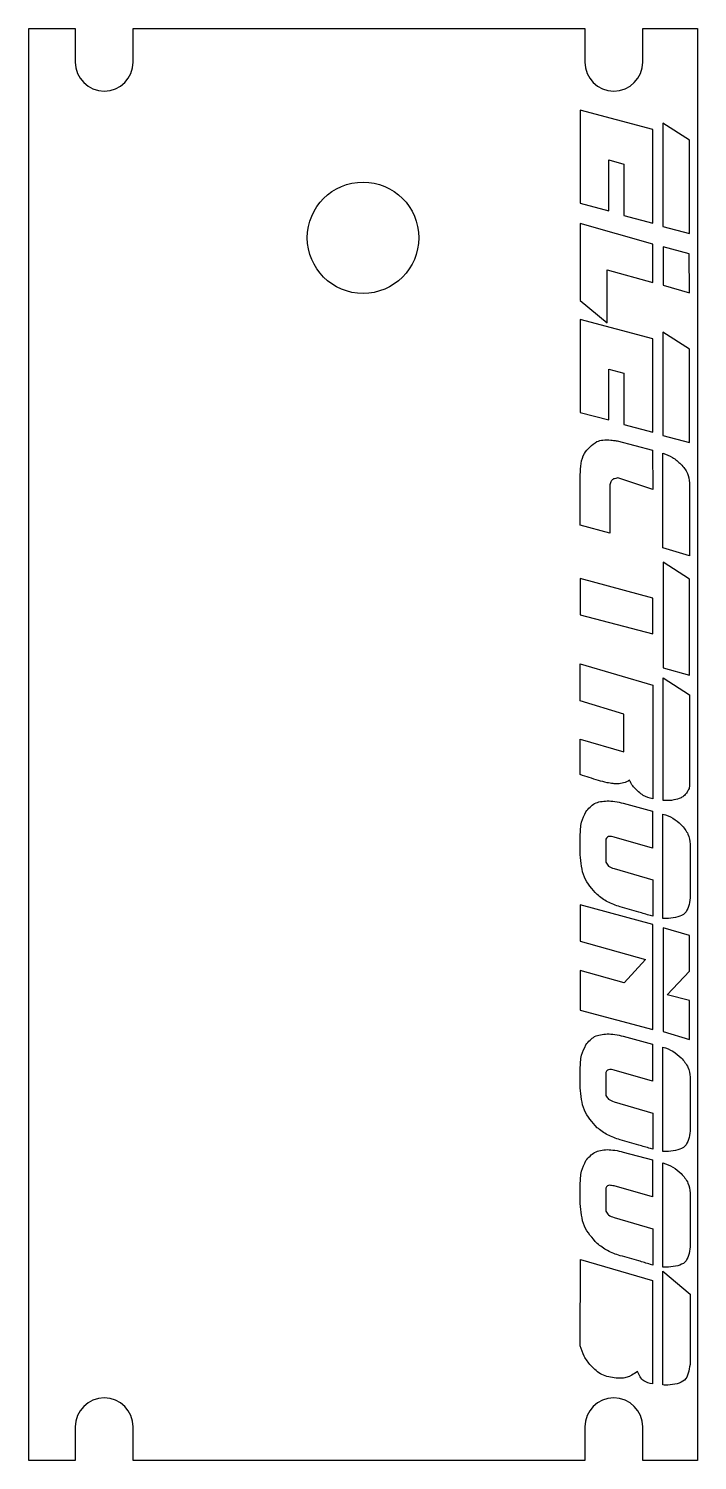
# Model space of a CAD drawing. Header units: millimetres. Extents: x -97 to -37, y 19 to 148.
import ezdxf

# ---------------------------------------------------------------- set-up
doc = ezdxf.new("R2010")
doc.units = ezdxf.units.MM
doc.layers.get('0').update_dxf_attribs({"linetype": 'CONTINUOUS'})

msp = doc.modelspace()

# ---------------------------------------------------------------- linework, layer by layer
for p, q in [((-43.93, 111.01), (-40.77, 110.17)), ((-40.77, 110.17), (-40.75, 106.65)), ((-39.83, 101.39), (-39.83, 109.9)), ((-47.25, 103.45), (-47.25, 107.96)), ((-44.6, 107.06), (-44.6, 102.71)), ((-40.75, 106.65), (-43.88, 107.67)), ((-37.44, 107.23), (-37.44, 100.69)), ((-44.6, 102.71), (-47.25, 103.45)), ((-37.44, 100.69), (-39.83, 101.39)), ((-47.25, 87.67), (-47.25, 90.98)), ((-47.25, 90.98), (-40.75, 89.07)), ((-40.75, 89.07), (-40.75, 78.88)), ((-39.8, 78.71), (-39.8, 89.73)), ((-39.8, 89.73), (-37.44, 88.22)), ((-43.33, 86.46), (-47.25, 87.67)), ((-37.44, 88.22), (-37.44, 80.13)), ((-43.33, 83.1), (-43.33, 86.46)), ((-47.25, 81.05), (-47.25, 84.24)), ((-47.25, 84.24), (-43.33, 83.1)), ((-43.4, 78.48), (-40.77, 77.77)), ((-40.77, 77.77), (-40.77, 74.46)), ((-39.83, 68.14), (-39.83, 77.51)), ((-47.25, 73.86), (-47.25, 75.55)), ((-44.95, 75.24), (-44.95, 73.18)), ((-40.77, 74.46), (-44.22, 75.44)), ((-37.38, 74.81), (-37.38, 69.98)), ((-44.22, 72.61), (-40.75, 71.59)), ((-40.75, 71.59), (-40.74, 68.34)), ((-40.74, 68.34), (-40.96, 68.4)), ((-39.33, 68.14), (-39.83, 68.14)), ((-43.4, 57.57), (-40.77, 56.85)), ((-40.77, 56.85), (-40.77, 53.54)), ((-39.83, 47.23), (-39.83, 56.6)), ((-47.25, 52.94), (-47.25, 54.64)), ((-44.95, 54.32), (-44.95, 52.26)), ((-40.77, 53.54), (-44.22, 54.52)), ((-37.38, 53.9), (-37.38, 49.06)), ((-44.22, 51.69), (-40.75, 50.67)), ((-40.75, 50.67), (-40.74, 47.43)), ((-43.4, 47.17), (-40.77, 46.46)), ((-40.74, 47.43), (-40.96, 47.49)), ((-40.77, 46.46), (-40.77, 43.15)), ((-39.33, 47.23), (-39.83, 47.23)), ((-39.83, 36.84), (-39.83, 46.21)), ((-47.25, 42.55), (-47.25, 44.24)), ((-44.95, 43.93), (-44.95, 41.87)), ((-40.77, 43.15), (-44.22, 44.13)), ((-37.38, 43.5), (-37.38, 38.67)), ((-44.22, 41.3), (-40.75, 40.28)), ((-40.75, 40.28), (-40.74, 37.03)), ((-47.25, 29.77), (-47.24, 37.53)), ((-47.24, 37.53), (-40.77, 35.64)), ((-40.74, 37.03), (-40.96, 37.09)), ((-39.33, 36.84), (-39.83, 36.84)), ((-39.83, 26.27), (-39.83, 36.48)), ((-39.83, 36.48), (-37.4, 34.43)), ((-40.77, 35.64), (-40.77, 26.36)), ((-37.4, 34.43), (-37.4, 28.11)), ((-43.75, 26.87), (-44.04, 26.87))]:
    msp.add_line(p, q)
msp.add_lwpolyline([(-87.36, 19.5), (-87.36, 22.5, 1), (-92.56, 22.5), (-92.56, 19.5), (-96.74, 19.5), (-96.74, 148), (-92.56, 148), (-92.56, 145, 1), (-87.36, 145), (-87.36, 148), (-46.84, 148), (-46.84, 145, 1), (-41.64, 145), (-41.64, 148), (-36.74, 148), (-36.74, 19.5), (-41.64, 19.5), (-41.64, 22.5, 1), (-46.84, 22.5), (-46.84, 19.5)], format="xyb", close=True)
for points in [[(-43.34, 131.23), (-40.75, 130.55), (-40.75, 138.94), (-47.25, 140.67), (-47.25, 132.33), (-44.69, 131.64), (-44.69, 136.22), (-43.34, 135.85)], [(-39.83, 130.25), (-37.44, 129.62), (-37.44, 137.98), (-39.83, 139.52)], [(-47.25, 123.6), (-44.83, 121.61), (-44.83, 126.35), (-40.75, 125.22), (-40.75, 128.67), (-47.25, 130.51)], [(-39.81, 124.99), (-37.44, 124.28), (-37.47, 127.78), (-39.81, 128.43)], [(-43.34, 112.46), (-40.75, 111.78), (-40.75, 120.17), (-47.25, 121.9), (-47.25, 113.56), (-44.69, 112.88), (-44.69, 117.45), (-43.34, 117.08)], [(-39.83, 111.48), (-37.44, 110.86), (-37.44, 119.22), (-39.83, 120.75)], [(-39.8, 90.64), (-37.44, 89.98), (-37.44, 98.6), (-39.8, 100.11)], [(-47.25, 95.39), (-40.75, 93.67), (-40.75, 96.88), (-47.25, 98.64)], [(-47.25, 59.9), (-40.75, 58.16), (-40.75, 67.58), (-47.25, 69.35), (-47.25, 66.1), (-41.41, 64.45), (-43.3, 62.37), (-47.25, 63.47)], [(-39.81, 57.98), (-37.44, 57.27), (-37.44, 60.78), (-39.44, 61.29), (-37.44, 63.4), (-37.44, 66.62), (-39.81, 67.29)]]:
    msp.add_lwpolyline(points, close=True)
msp.add_circle((-66.74, 129.23), 5)
for points, knots in [([(-47.25, 107.96), (-47.22, 108.65), (-47.17, 109.89), (-46.19, 110.62), (-45.76, 110.94)], [0, 0, 0, 0, 0.1955265, 0.3499702, 0.3499702, 0.3499702, 0.3499702]), ([(-45.76, 110.94), (-45.58, 111), (-45.17, 111.12), (-44.74, 111.09), (-44.5, 111.07)], [0, 0, 0, 0, 0.0558449, 0.1278483, 0.1278483, 0.1278483, 0.1278483]), ([(-44.5, 111.07), (-44.42, 111.06), (-44.23, 111.04), (-44.05, 111.02), (-43.93, 111.01)], [0, 0, 0, 0, 0.02208611, 0.05702454, 0.05702454, 0.05702454, 0.05702454]), ([(-39.83, 109.9), (-39.53, 109.79), (-38.93, 109.57), (-38.46, 109.13), (-38.22, 108.91)], [0, 0, 0, 0, 0.0938741, 0.1906378, 0.1906378, 0.1906378, 0.1906378]), ([(-38.22, 108.91), (-37.99, 108.65), (-37.57, 108.16), (-37.48, 107.53), (-37.44, 107.23)], [0, 0, 0, 0, 0.1011958, 0.1887173, 0.1887173, 0.1887173, 0.1887173]), ([(-44.26, 107.59), (-44.34, 107.53), (-44.52, 107.39), (-44.57, 107.18), (-44.6, 107.06)], [0, 0, 0, 0, 0.02886679, 0.0642986, 0.0642986, 0.0642986, 0.0642986]), ([(-43.88, 107.67), (-43.94, 107.66), (-44.07, 107.63), (-44.2, 107.6), (-44.26, 107.59)], [0, 0, 0, 0, 0.01925112, 0.03919626, 0.03919626, 0.03919626, 0.03919626]), ([(-44.84, 80.32), (-45.1, 80.38), (-45.92, 80.6), (-46.71, 80.87), (-47.25, 81.05)], [0, 0, 0, 0, 0.0815715, 0.251984, 0.251984, 0.251984, 0.251984]), ([(-43.91, 80.22), (-44.05, 80.22), (-44.36, 80.24), (-44.66, 80.29), (-44.84, 80.32)], [0, 0, 0, 0, 0.03961737, 0.09321961, 0.09321961, 0.09321961, 0.09321961]), ([(-42.83, 80.54), (-43, 80.45), (-43.34, 80.26), (-43.73, 80.23), (-43.91, 80.22)], [0, 0, 0, 0, 0.0581601, 0.1143265, 0.1143265, 0.1143265, 0.1143265]), ([(-42.39, 79.87), (-42.49, 79.99), (-42.67, 80.19), (-42.78, 80.44), (-42.83, 80.54)], [0, 0, 0, 0, 0.04661835, 0.08048879, 0.08048879, 0.08048879, 0.08048879]), ([(-40.75, 78.88), (-41.05, 78.96), (-41.68, 79.13), (-42.14, 79.61), (-42.39, 79.87)], [0, 0, 0, 0, 0.0897959, 0.1949867, 0.1949867, 0.1949867, 0.1949867]), ([(-37.44, 80.13), (-37.45, 80.02), (-37.47, 79.78), (-37.6, 79.58), (-37.67, 79.47)], [0, 0, 0, 0, 0.03336808, 0.07072732, 0.07072732, 0.07072732, 0.07072732]), ([(-46.74, 77.71), (-46.5, 78), (-46.01, 78.59), (-45.24, 78.66), (-44.85, 78.69)], [0, 0, 0, 0, 0.1071163, 0.2210461, 0.2210461, 0.2210461, 0.2210461]), ([(-44.85, 78.69), (-44.61, 78.68), (-44.12, 78.66), (-43.64, 78.54), (-43.4, 78.48)], [0, 0, 0, 0, 0.0705825, 0.1469233, 0.1469233, 0.1469233, 0.1469233]), ([(-38.21, 78.96), (-38.42, 78.89), (-38.93, 78.71), (-39.48, 78.71), (-39.8, 78.71)], [0, 0, 0, 0, 0.0661192, 0.162306, 0.162306, 0.162306, 0.162306]), ([(-37.67, 79.47), (-37.74, 79.37), (-37.89, 79.17), (-38.1, 79.03), (-38.21, 78.96)], [0, 0, 0, 0, 0.03845911, 0.07447146, 0.07447146, 0.07447146, 0.07447146]), ([(-47.25, 75.55), (-47.24, 75.97), (-47.22, 76.73), (-46.89, 77.41), (-46.74, 77.71)], [0, 0, 0, 0, 0.1229455, 0.2243353, 0.2243353, 0.2243353, 0.2243353]), ([(-39.83, 77.51), (-39.52, 77.4), (-38.91, 77.19), (-38.43, 76.76), (-38.19, 76.55)], [0, 0, 0, 0, 0.0971286, 0.1915609, 0.1915609, 0.1915609, 0.1915609]), ([(-38.19, 76.55), (-37.96, 76.28), (-37.52, 75.78), (-37.42, 75.12), (-37.38, 74.81)], [0, 0, 0, 0, 0.1047493, 0.1952015, 0.1952015, 0.1952015, 0.1952015]), ([(-44.59, 75.5), (-44.68, 75.49), (-44.84, 75.47), (-44.91, 75.31), (-44.95, 75.24)], [0, 0, 0, 0, 0.02397438, 0.04684861, 0.04684861, 0.04684861, 0.04684861]), ([(-44.22, 75.44), (-44.29, 75.45), (-44.41, 75.48), (-44.54, 75.49), (-44.59, 75.5)], [0, 0, 0, 0, 0.02174998, 0.03745462, 0.03745462, 0.03745462, 0.03745462]), ([(-45.74, 70.28), (-46.18, 70.77), (-47.09, 71.79), (-47.19, 73.16), (-47.25, 73.86)], [0, 0, 0, 0, 0.192973, 0.3983591, 0.3983591, 0.3983591, 0.3983591]), ([(-44.95, 73.18), (-44.88, 73.05), (-44.72, 72.77), (-44.4, 72.67), (-44.22, 72.61)], [0, 0, 0, 0, 0.0406234, 0.09531899, 0.09531899, 0.09531899, 0.09531899]), ([(-43.67, 69.18), (-44.06, 69.31), (-44.81, 69.56), (-45.44, 70.04), (-45.74, 70.28)], [0, 0, 0, 0, 0.1223773, 0.2361555, 0.2361555, 0.2361555, 0.2361555]), ([(-37.38, 69.98), (-37.47, 69.44), (-37.65, 68.35), (-38.76, 68.21), (-39.33, 68.14)], [0, 0, 0, 0, 0.1459276, 0.2990482, 0.2990482, 0.2990482, 0.2990482]), ([(-40.96, 68.4), (-41.31, 68.5), (-42.21, 68.77), (-43.11, 69.03), (-43.67, 69.18)], [0, 0, 0, 0, 0.1089844, 0.2812424, 0.2812424, 0.2812424, 0.2812424]), ([(-47.25, 54.64), (-47.24, 55.05), (-47.22, 55.81), (-46.89, 56.49), (-46.74, 56.8)], [0, 0, 0, 0, 0.122945, 0.2243353, 0.2243353, 0.2243353, 0.2243353]), ([(-46.74, 56.8), (-46.5, 57.08), (-46.01, 57.67), (-45.24, 57.74), (-44.85, 57.78)], [0, 0, 0, 0, 0.1071163, 0.2210461, 0.2210461, 0.2210461, 0.2210461]), ([(-44.85, 57.78), (-44.61, 57.77), (-44.12, 57.75), (-43.64, 57.63), (-43.4, 57.57)], [0, 0, 0, 0, 0.0705825, 0.1469234, 0.1469234, 0.1469234, 0.1469234]), ([(-39.83, 56.6), (-39.52, 56.49), (-38.91, 56.27), (-38.43, 55.84), (-38.19, 55.63)], [0, 0, 0, 0, 0.0971286, 0.1915609, 0.1915609, 0.1915609, 0.1915609]), ([(-38.19, 55.63), (-37.96, 55.36), (-37.52, 54.86), (-37.42, 54.2), (-37.38, 53.9)], [0, 0, 0, 0, 0.1047493, 0.1952015, 0.1952015, 0.1952015, 0.1952015]), ([(-44.59, 54.58), (-44.68, 54.57), (-44.84, 54.55), (-44.91, 54.4), (-44.95, 54.32)], [0, 0, 0, 0, 0.02397438, 0.04684821, 0.04684821, 0.04684821, 0.04684821]), ([(-44.22, 54.52), (-44.29, 54.54), (-44.41, 54.57), (-44.54, 54.58), (-44.59, 54.58)], [0, 0, 0, 0, 0.02174998, 0.03745454, 0.03745454, 0.03745454, 0.03745454]), ([(-45.74, 49.36), (-46.18, 49.86), (-47.09, 50.88), (-47.19, 52.24), (-47.25, 52.94)], [0, 0, 0, 0, 0.192973, 0.3983591, 0.3983591, 0.3983591, 0.3983591]), ([(-44.95, 52.26), (-44.88, 52.14), (-44.72, 51.85), (-44.4, 51.75), (-44.22, 51.69)], [0, 0, 0, 0, 0.0406234, 0.09531899, 0.09531899, 0.09531899, 0.09531899]), ([(-43.67, 48.27), (-44.06, 48.4), (-44.81, 48.65), (-45.44, 49.13), (-45.74, 49.36)], [0, 0, 0, 0, 0.1223773, 0.2361561, 0.2361561, 0.2361561, 0.2361561]), ([(-37.38, 49.06), (-37.47, 48.53), (-37.65, 47.43), (-38.76, 47.3), (-39.33, 47.23)], [0, 0, 0, 0, 0.1459271, 0.2990477, 0.2990477, 0.2990477, 0.2990477]), ([(-40.96, 47.49), (-41.31, 47.59), (-42.21, 47.86), (-43.11, 48.11), (-43.67, 48.27)], [0, 0, 0, 0, 0.1089843, 0.2812423, 0.2812423, 0.2812423, 0.2812423]), ([(-47.25, 44.24), (-47.24, 44.66), (-47.22, 45.42), (-46.89, 46.1), (-46.74, 46.4)], [0, 0, 0, 0, 0.122945, 0.2243353, 0.2243353, 0.2243353, 0.2243353]), ([(-46.74, 46.4), (-46.5, 46.69), (-46.01, 47.28), (-45.24, 47.35), (-44.85, 47.39)], [0, 0, 0, 0, 0.1071163, 0.2210461, 0.2210461, 0.2210461, 0.2210461]), ([(-44.85, 47.39), (-44.61, 47.38), (-44.12, 47.35), (-43.64, 47.23), (-43.4, 47.17)], [0, 0, 0, 0, 0.0705825, 0.1469234, 0.1469234, 0.1469234, 0.1469234]), ([(-39.83, 46.21), (-39.52, 46.1), (-38.91, 45.88), (-38.43, 45.45), (-38.19, 45.24)], [0, 0, 0, 0, 0.0971286, 0.1915609, 0.1915609, 0.1915609, 0.1915609]), ([(-38.19, 45.24), (-37.96, 44.97), (-37.52, 44.47), (-37.42, 43.81), (-37.38, 43.5)], [0, 0, 0, 0, 0.1047493, 0.1952015, 0.1952015, 0.1952015, 0.1952015]), ([(-44.59, 44.19), (-44.68, 44.18), (-44.84, 44.16), (-44.91, 44.01), (-44.95, 43.93)], [0, 0, 0, 0, 0.02397438, 0.04684821, 0.04684821, 0.04684821, 0.04684821]), ([(-44.22, 44.13), (-44.29, 44.15), (-44.41, 44.17), (-44.54, 44.18), (-44.59, 44.19)], [0, 0, 0, 0, 0.02174979, 0.03745443, 0.03745443, 0.03745443, 0.03745443]), ([(-45.74, 38.97), (-46.18, 39.46), (-47.09, 40.48), (-47.19, 41.85), (-47.25, 42.55)], [0, 0, 0, 0, 0.192973, 0.3983591, 0.3983591, 0.3983591, 0.3983591]), ([(-44.95, 41.87), (-44.88, 41.75), (-44.72, 41.46), (-44.4, 41.36), (-44.22, 41.3)], [0, 0, 0, 0, 0.0406234, 0.09531899, 0.09531899, 0.09531899, 0.09531899]), ([(-43.67, 37.87), (-44.06, 38), (-44.81, 38.25), (-45.44, 38.74), (-45.74, 38.97)], [0, 0, 0, 0, 0.1223773, 0.2361561, 0.2361561, 0.2361561, 0.2361561]), ([(-37.38, 38.67), (-37.47, 38.13), (-37.65, 37.04), (-38.76, 36.9), (-39.33, 36.84)], [0, 0, 0, 0, 0.1459271, 0.2990477, 0.2990477, 0.2990477, 0.2990477]), ([(-40.96, 37.09), (-41.31, 37.2), (-42.21, 37.46), (-43.11, 37.72), (-43.67, 37.87)], [0, 0, 0, 0, 0.1089843, 0.2812423, 0.2812423, 0.2812423, 0.2812423]), ([(-46.31, 28.01), (-46.52, 28.28), (-46.94, 28.81), (-47.15, 29.45), (-47.25, 29.77)], [0, 0, 0, 0, 0.1027395, 0.2010955, 0.2010955, 0.2010955, 0.2010955]), ([(-44.04, 26.87), (-44.48, 26.94), (-45.36, 27.07), (-46, 27.7), (-46.31, 28.01)], [0, 0, 0, 0, 0.1313889, 0.2602923, 0.2602923, 0.2602923, 0.2602923]), ([(-42.84, 27.02), (-42.98, 26.98), (-43.27, 26.88), (-43.58, 26.87), (-43.75, 26.87)], [0, 0, 0, 0, 0.04218587, 0.09281221, 0.09281221, 0.09281221, 0.09281221]), ([(-42.1, 27.47), (-42.28, 27.36), (-42.53, 27.21), (-42.77, 27.07), (-42.84, 27.02)], [0, 0, 0, 0, 0.06199795, 0.08607723, 0.08607723, 0.08607723, 0.08607723]), ([(-40.77, 26.36), (-41.05, 26.42), (-41.68, 26.55), (-41.96, 27.14), (-42.1, 27.47)], [0, 0, 0, 0, 0.0836406, 0.1832149, 0.1832149, 0.1832149, 0.1832149]), ([(-37.4, 28.11), (-37.49, 27.56), (-37.68, 26.44), (-38.82, 26.31), (-39.4, 26.24)], [0, 0, 0, 0, 0.148414, 0.3058183, 0.3058183, 0.3058183, 0.3058183]), ([(-39.4, 26.24), (-39.47, 26.24), (-39.61, 26.25), (-39.75, 26.26), (-39.83, 26.27)], [0, 0, 0, 0, 0.02062883, 0.04277015, 0.04277015, 0.04277015, 0.04277015])]:
    msp.add_open_spline(points, degree=3, knots=knots)

doc.saveas('drawing.dxf')
